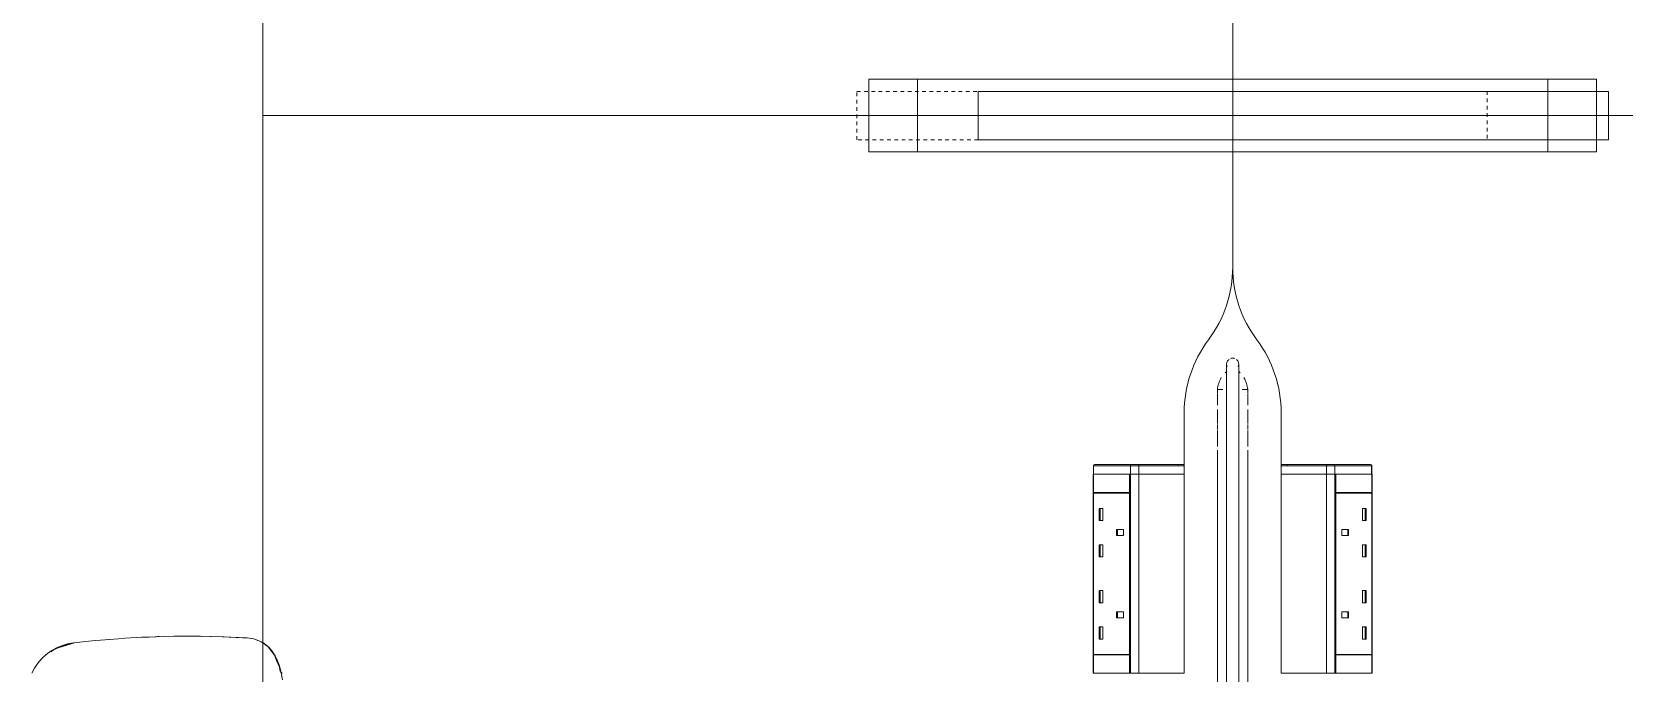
# Model space of a CAD drawing. Header units: millimetres. Extents: x 155927 to 295199, y -4084 to 97293.
# Drawn here: x 185979 to 187292, y 11610 to 12139 of the extents above; entities that cross this region are included whole.
import ezdxf

# ---------------------------------------------------------------- set-up
doc = ezdxf.new("R2010")
doc.units = ezdxf.units.MM
doc.header["$MEASUREMENT"] = 0
doc.linetypes.add('Dash', pattern=[6, 3, -3])
for name, color, linetype, lineweight in [('G-IMPT', 8, 'CONTINUOUS', 9), ('I-FURN', 8, 'CONTINUOUS', 9), ('I-FURN-HDLN', 8, 'Dash', 9)]:
    doc.layers.add(name, color=color, linetype=linetype, lineweight=lineweight)

msp = doc.modelspace()

# ---------------------------------------------------------------- linework, layer by layer
at = {"layer": 'G-IMPT'}
for p, q in [((186030.9, 11636.6), (186013, 11634.7)), ((186035.1, 11636.9), (186030.9, 11636.6)), ((186050.1, 11638.1), (186035.1, 11636.9)), ((186041.9, 11637.5), (186040.3, 11637.3)), ((186050.1, 11638.1), (186055.2, 11638.5)), ((186055.2, 11638.5), (186069.4, 11639.3)), ((186075.4, 11639.5), (186069.4, 11639.3)), ((186075.4, 11639.5), (186087.1, 11639.9)), ((186080.3, 11639.7), (186082.2, 11639.8)), ((186082.2, 11639.8), (186083.7, 11639.8)), ((186095.6, 11640.1), (186087.1, 11639.9)), ((186095.6, 11640.1), (186106.3, 11640.2)), ((186095.6, 11640.1), (186115.7, 11640.1)), ((186095.6, 11640.1), (186125.6, 11640)), ((186125.6, 11640), (186106.3, 11640.2)), ((186115.7, 11640.1), (186117.8, 11640.1)), ((186115.7, 11640.1), (186125.6, 11640)), ((186115.7, 11640.1), (186137.1, 11639.6)), ((186115.7, 11640.1), (186135.9, 11639.7)), ((186117.8, 11640.1), (186119.7, 11640)), ((186125.6, 11640), (186137.1, 11639.6)), ((186137.1, 11639.6), (186135.9, 11639.7)), ((186135.9, 11639.7), (186157.7, 11638.6)), ((186135.9, 11639.7), (186156.1, 11638.7)), ((186137.1, 11639.6), (186157.7, 11638.6)), ((186157.7, 11638.6), (186156.1, 11638.7)), ((186157.7, 11638.6), (186159.4, 11638.3)), ((186161.6, 11637.9), (186157.7, 11638.5)), ((186161.7, 11637.9), (186159.4, 11638.3)), ((186161.6, 11637.9), (186167.8, 11635.5)), ((186161.7, 11637.9), (186163.1, 11637.5)), ((186166.7, 11636.1), (186163.1, 11637.5)), ((186166.7, 11636.1), (186169, 11634.9)), ((185990.3, 11625), (185986.9, 11621.8)), ((185990.3, 11625), (185994.4, 11628)), ((185998.9, 11630.5), (185994.4, 11628)), ((185994.4, 11627.3), (185996.5, 11628.9)), ((186004.6, 11632.6), (185996.5, 11628.9)), ((185998.9, 11630.5), (186003.1, 11632.3)), ((186013.5, 11634.7), (186001.1, 11630.8)), ((186001.1, 11630.8), (186010.2, 11633.7)), ((186003.1, 11632.3), (186008, 11633.8)), ((186004.6, 11632.6), (186013, 11634.5)), ((186013, 11634.7), (186008, 11633.8)), ((186013.5, 11634.7), (186010.2, 11633.7)), ((186167.8, 11635.5), (186169, 11634.6)), ((186169, 11634.9), (186170.2, 11634.2)), ((186169, 11634.6), (186173.4, 11631.3)), ((186170.2, 11634.2), (186173.9, 11631.1)), ((186173.4, 11631.3), (186178.6, 11624.5)), ((186176.6, 11628.1), (186173.9, 11631.1)), ((186179.2, 11624), (186176.6, 11628.1)), ((186178.6, 11624.5), (186180.4, 11620.1)), ((186179.2, 11624), (186181.2, 11619.9)), ((185980.8, 11613.8), (185978.6, 11609.6)), ((185980.8, 11613.8), (185983.6, 11618)), ((185983.6, 11618), (185986.9, 11621.8)), ((186182.8, 11614.5), (186180.4, 11620.1)), ((186182.8, 11615.6), (186181.2, 11619.9)), ((186182.8, 11615.6), (186184.2, 11610.1)), ((186182.8, 11614.5), (186183.5, 11611)), ((186185.2, 11604.2), (186184.2, 11610.1))]:
    msp.add_line(p, q, dxfattribs=at)
at = {"layer": 'I-FURN'}
for p, q in [((186169, 13469.5), (186169, 12069.5)), ((186169, 12069.5), (186169, 13469.5)), ((186969, 12069.5), (186969, 12193.4)), ((186969, 12193.4), (186969, 12069.5)), ((186969, 12193.4), (186969, 12069.5)), ((186969, 12069.5), (186969, 12193.4)), ((186669, 12099.5), (187269, 12099.5)), ((186709, 12099.5), (186669, 12099.5)), ((186669, 12099.5), (186669, 12039.5)), ((186669, 12039.5), (186669, 12099.5)), ((187229, 12099.5), (186709, 12099.5)), ((186709, 12039.5), (186709, 12099.5)), ((186709, 12039.5), (186709, 12099.5)), ((187269, 12099.5), (187229, 12099.5)), ((187229, 12089.5), (187229, 12099.5)), ((187229, 12039.5), (187229, 12099.5)), ((187269, 12039.5), (187269, 12099.5)), ((187269, 12089.5), (187269, 12099.5)), ((186759, 12089.5), (186759, 12049.5)), ((187269, 12089.5), (186759, 12089.5)), ((187279, 12089.5), (187269, 12089.5)), ((187279, 12049.5), (187279, 12089.5)), ((186169, 12069.5), (186969, 12069.5)), ((186969, 12069.5), (186169, 12069.5)), ((186969, 12069.5), (186169, 12069.5)), ((186169, 12069.5), (186169, 10669.5)), ((186169, 10669.5), (186169, 12069.5)), ((186169, 12069.5), (186969, 12069.5)), ((186969, 12069.5), (187769, 12069.5)), ((187769, 12069.5), (186969, 12069.5)), ((186969, 11944.5), (186969, 12069.5)), ((186969, 12069.5), (186969, 11944.5)), ((187769, 12069.5), (186969, 12069.5)), ((186969, 12069.5), (186969, 11944.5)), ((186969, 11944.5), (186969, 12069.5)), ((186969, 12069.5), (187769, 12069.5)), ((186759, 12049.5), (187269, 12049.5)), ((187229, 12039.5), (187229, 12049.5)), ((187269, 12039.5), (187269, 12049.5)), ((187269, 12049.5), (187279, 12049.5)), ((186669, 12039.5), (186709, 12039.5)), ((187269, 12039.5), (186669, 12039.5)), ((186709, 12039.5), (187229, 12039.5)), ((187229, 12039.5), (187269, 12039.5)), ((186964, 11864.5), (186964, 11864.4)), ((186964, 11864.4), (186964, 11864.3)), ((186964, 11864.3), (186964, 11864)), ((186964, 11864), (186964, 11863.6)), ((186964, 11863.6), (186964, 11863.1)), ((186964, 11863.1), (186964, 11862.5)), ((186964, 11862.5), (186964, 11861.7)), ((186964, 11861.7), (186964, 11860.9)), ((186964, 11860.9), (186964, 11860)), ((186964, 11860), (186964, 11858.9)), ((186974, 11864.4), (186974, 11864.5)), ((186974, 11864.5), (186974, 11864.5)), ((186974, 11864.2), (186974, 11864.4)), ((186974, 11863.9), (186974, 11864.2)), ((186974, 11863.5), (186974, 11863.9)), ((186974, 11862.9), (186974, 11863.5)), ((186974, 11862.3), (186974, 11862.9)), ((186974, 11861.5), (186974, 11862.3)), ((186974, 11860.7), (186974, 11861.5)), ((186974, 11859.7), (186974, 11860.7)), ((186974, 11858.6), (186974, 11859.7)), ((186964, 11858.9), (186964, 11857.7)), ((186964, 11857.7), (186964, 11856.5)), ((186964, 11856.5), (186964, 11855.1)), ((186964, 11855.1), (186964, 11853.7)), ((186964, 11853.7), (186964, 11852.1)), ((186964, 11852.1), (186964, 11850.5)), ((186964, 11850.5), (186964, 11848.7)), ((186964, 11848.7), (186964, 11846.9)), ((186964, 11846.9), (186964, 11845)), ((186974, 11857.4), (186974, 11858.6)), ((186974, 11856.1), (186974, 11857.4)), ((186974, 11854.7), (186974, 11856.1)), ((186974, 11853.3), (186974, 11854.7)), ((186974, 11851.7), (186974, 11853.3)), ((186974, 11850), (186974, 11851.7)), ((186974, 11848.2), (186974, 11850)), ((186974, 11846.4), (186974, 11848.2)), ((186974, 11844.5), (186974, 11846.4)), ((186956.4, 11838.9), (186956.4, 11839.8)), ((186961, 11843.6), (186956.5, 11843.6)), ((186956.5, 11840.2), (186956.5, 11843.6)), ((186956.5, 11830.6), (186956.5, 11838.6)), ((186964, 11845), (186964, 11843)), ((186964, 11843), (186964, 11840.9)), ((186964, 11840.9), (186964, 11838.8)), ((186964, 11838.8), (186964, 11836.5)), ((186964, 11836.5), (186964, 11834.3)), ((186964, 11834.3), (186964, 11831.9)), ((186974, 11842.4), (186974, 11844.5)), ((186974, 11840.3), (186974, 11842.4)), ((186974, 11838.2), (186974, 11840.3)), ((186974, 11835.9), (186974, 11838.2)), ((186974, 11833.6), (186974, 11835.9)), ((186974, 11831.3), (186974, 11833.6)), ((186981.5, 11843.6), (186976.9, 11843.6)), ((186981.5, 11843.6), (186981.5, 11840.2)), ((186981.5, 11839.8), (186981.5, 11838.9)), ((186981.5, 11838.6), (186981.5, 11830.6)), ((186929, 11780.8), (186929, 11824.5)), ((186929, 11824.5), (186929, 11780.8)), ((186956.5, 11815.5), (186956.5, 11827)), ((186964, 11831.9), (186964, 11829.5)), ((186964, 11829.5), (186964, 11827)), ((186964, 11827), (186964, 11824.5)), ((186964, 11824.5), (186964, 11821.9)), ((186964, 11821.9), (186964, 11819.3)), ((186974, 11828.8), (186974, 11831.3)), ((186974, 11826.3), (186974, 11828.8)), ((186974, 11823.8), (186974, 11826.3)), ((186974, 11821.2), (186974, 11823.8)), ((186974, 11818.6), (186974, 11821.2)), ((186981.5, 11827), (186981.5, 11815.5)), ((187009, 11824.5), (187009, 11780.8)), ((187009, 11780.8), (187009, 11824.5)), ((186956.4, 11810.7), (186956.4, 11814.7)), ((186956.5, 11796.5), (186956.5, 11809.8)), ((186964, 11819.3), (186964, 11816.6)), ((186964, 11816.6), (186964, 11813.9)), ((186964, 11813.9), (186964, 11811.2)), ((186964, 11811.2), (186964, 11808.4)), ((186964, 11808.4), (186964, 11805.6)), ((186974, 11815.9), (186974, 11818.6)), ((186974, 11813.2), (186974, 11815.9)), ((186974, 11810.4), (186974, 11813.2)), ((186974, 11807.7), (186974, 11810.4)), ((186974, 11804.9), (186974, 11807.7)), ((186981.5, 11814.7), (186981.5, 11810.7)), ((186981.5, 11809.8), (186981.5, 11796.5)), ((186964, 11805.6), (186964, 11802.8)), ((186964, 11802.8), (186964, 11800)), ((186964, 11800), (186964, 11797.2)), ((186964, 11797.2), (186964, 11794.4)), ((186964, 11794.4), (186964, 11793.6)), ((186974, 11802.1), (186974, 11804.9)), ((186974, 11799.3), (186974, 11802.1)), ((186974, 11796.4), (186974, 11799.3)), ((186974, 11793.6), (186974, 11796.4)), ((186854.1, 11780.8), (186854.1, 11773.8)), ((186854.1, 11780.8), (186854.3, 11780.8)), ((186854.1, 11780.8), (186854.1, 11773.8)), ((186854.1, 11773.8), (186854.1, 11780.8)), ((186854.3, 11780.8), (186884.6, 11780.8)), ((186854.3, 11780.8), (186854.3, 11773.8)), ((186854.5, 11781.5), (186854.5, 11781.6)), ((186885.4, 11781.8), (186855.1, 11781.8)), ((186885.4, 11781.8), (186855.1, 11781.8)), ((186884.6, 11780.8), (186891.5, 11780.8)), ((186884.6, 11780.8), (186884.6, 11773.8)), ((186885.4, 11781.8), (186924, 11781.8)), ((186891, 11781.8), (186885.4, 11781.8)), ((186928, 11781.8), (186891, 11781.8)), ((186891.5, 11780.8), (186929, 11780.8)), ((186891.5, 11780.8), (186891.5, 11773.8)), ((186924, 11781.8), (186924, 11780.8)), ((186924, 11781.8), (186928, 11781.8)), ((186929, 11773.8), (186929, 11780.8)), ((186929, 11780.8), (186929, 11773.8)), ((186956.4, 10955.4), (186956.4, 11793.6)), ((186964, 11793.6), (186964, 10955.4)), ((186974, 10955.4), (186974, 11793.6)), ((186981.5, 11793.6), (186981.5, 10955.4)), ((187009, 11780.8), (187009, 11773.8)), ((187009, 11780.8), (187046.4, 11780.8)), ((187009, 11780.8), (187009, 11773.8)), ((187010, 11781.8), (187010, 11781.8)), ((187047, 11781.8), (187010, 11781.8)), ((187010, 11781.8), (187014, 11781.8)), ((187014, 11780.8), (187014, 11781.8)), ((187014, 11781.8), (187052.5, 11781.8)), ((187046.4, 11780.8), (187053.4, 11780.8)), ((187046.4, 11780.8), (187046.4, 11773.8)), ((187052.5, 11781.8), (187047, 11781.8)), ((187082.8, 11781.8), (187052.5, 11781.8)), ((187082.8, 11781.8), (187052.5, 11781.8)), ((187053.4, 11780.8), (187083.6, 11780.8)), ((187053.4, 11780.8), (187053.4, 11773.8)), ((187083.4, 11781.6), (187083.5, 11781.5)), ((187083.6, 11780.8), (187083.8, 11780.8)), ((187083.6, 11780.8), (187083.6, 11773.8)), ((187083.8, 11773.8), (187083.8, 11780.8)), ((187083.8, 11773.8), (187083.8, 11780.8)), ((187083.8, 11773.8), (187083.8, 11780.8)), ((186853.9, 11758.7), (186853.9, 11773.7)), ((186853.9, 11773.7), (186883.8, 11773.7)), ((186854.1, 11773.8), (186854.3, 11773.8)), ((186854.1, 11773.7), (186854.1, 11609.8)), ((186854.3, 11773.8), (186884.6, 11773.8)), ((186883.8, 11773.7), (186883.8, 11758.7)), ((186884, 11758.7), (186884, 11773.7)), ((186884, 11773.7), (186884.6, 11773.7)), ((186884.6, 11773.8), (186891.5, 11773.8)), ((186891.5, 11773.7), (186884.6, 11773.7)), ((186884.6, 11773.7), (186884.6, 11609.8)), ((186891.5, 11773.8), (186929, 11773.8)), ((186929, 11773.7), (186891.5, 11773.7)), ((186891.5, 11773.7), (186891.5, 11609.8)), ((186929, 11609.8), (186929, 11773.7)), ((186929, 11773.7), (186929, 11609.8)), ((187009, 11773.8), (187046.4, 11773.8)), ((187009, 11773.7), (187009, 11609.8)), ((187009, 11609.8), (187009, 11773.7)), ((187046.4, 11773.7), (187009, 11773.7)), ((187046.4, 11773.8), (187053.4, 11773.8)), ((187046.4, 11609.8), (187046.4, 11773.7)), ((187053.4, 11773.7), (187046.4, 11773.7)), ((187054.2, 11773.7), (187051.7, 11773.7)), ((187053.4, 11773.8), (187083.6, 11773.8)), ((187053.4, 11609.8), (187053.4, 11773.7)), ((187053.4, 11773.7), (187054, 11773.7)), ((187054, 11773.7), (187054, 11758.7)), ((187054.2, 11758.7), (187054.2, 11773.7)), ((187054.2, 11773.7), (187084, 11773.7)), ((187083.6, 11773.8), (187083.8, 11773.8)), ((187083.8, 11609.8), (187083.8, 11773.7)), ((187084, 11773.7), (187084, 11758.7)), ((186883.8, 11758.7), (186853.9, 11758.7)), ((186853.9, 11758.2), (186883.8, 11758.2)), ((186853.9, 11625.2), (186853.9, 11758.2)), ((186854.3, 11758.2), (186854.3, 11758.7)), ((186883.8, 11758.2), (186883.8, 11625.2)), ((186884, 11625.2), (186884, 11758.2)), ((187054, 11758.2), (187054, 11625.2)), ((187084, 11758.7), (187054.2, 11758.7)), ((187054.2, 11625.2), (187054.2, 11758.2)), ((187084, 11758.2), (187054.2, 11758.2)), ((187083.6, 11758.7), (187083.6, 11758.2)), ((187084, 11758.2), (187084, 11625.2)), ((186859, 11745.6), (186859, 11735.6)), ((186859, 11745.6), (186861.8, 11745.6)), ((186859.7, 11745.6), (186859.7, 11735.6)), ((186861.8, 11745.6), (186861.8, 11735.6)), ((187079, 11745.6), (187076.1, 11745.6)), ((187076.1, 11735.6), (187076.1, 11745.6)), ((187078.2, 11735.6), (187078.2, 11745.6)), ((187079, 11735.6), (187079, 11745.6)), ((186859, 11735.6), (186861.8, 11735.6)), ((186873.3, 11728.1), (186873.3, 11723.1)), ((186879, 11728.1), (186873.3, 11728.1)), ((186874, 11728.1), (186874, 11723.1)), ((186879, 11723.1), (186879, 11728.1)), ((187064.6, 11728.1), (187058.9, 11728.1)), ((187058.9, 11723.1), (187058.9, 11728.1)), ((187063.9, 11723.1), (187063.9, 11728.1)), ((187064.6, 11723.1), (187064.6, 11728.1)), ((187079, 11735.6), (187076.1, 11735.6)), ((186859, 11715.6), (186859, 11705.6)), ((186859, 11715.6), (186861.8, 11715.6)), ((186859.7, 11715.6), (186859.7, 11705.6)), ((186861.8, 11715.6), (186861.8, 11705.6)), ((186873.3, 11723.1), (186879, 11723.1)), ((187064.6, 11723.1), (187058.9, 11723.1)), ((187079, 11715.6), (187076.1, 11715.6)), ((187076.1, 11705.6), (187076.1, 11715.6)), ((187078.2, 11705.6), (187078.2, 11715.6)), ((187079, 11705.6), (187079, 11715.6)), ((186859, 11705.6), (186861.8, 11705.6)), ((187079, 11705.6), (187076.1, 11705.6)), ((186859, 11677.8), (186859, 11667.8)), ((186859, 11677.8), (186861.8, 11677.8)), ((186859.7, 11677.8), (186859.7, 11667.8)), ((186861.8, 11677.8), (186861.8, 11667.8)), ((187079, 11677.8), (187076.1, 11677.8)), ((187076.1, 11667.8), (187076.1, 11677.8)), ((187078.2, 11667.8), (187078.2, 11677.8)), ((187079, 11667.8), (187079, 11677.8)), ((186859, 11667.8), (186861.8, 11667.8)), ((187079, 11667.8), (187076.1, 11667.8)), ((186873.3, 11660.3), (186873.3, 11655.3)), ((186873.3, 11660.3), (186879, 11660.3)), ((186873.3, 11655.3), (186879, 11655.3)), ((186874, 11660.3), (186874, 11655.3)), ((186879, 11660.3), (186879, 11655.3)), ((187058.9, 11660.3), (187058.9, 11655.3)), ((187064.6, 11660.3), (187058.9, 11660.3)), ((187058.9, 11655.3), (187064.6, 11655.3)), ((187063.9, 11655.3), (187063.9, 11660.3)), ((187064.6, 11655.3), (187064.6, 11660.3)), ((186859, 11647.8), (186859, 11637.8)), ((186859, 11647.8), (186861.8, 11647.8)), ((186859, 11637.8), (186861.8, 11637.8)), ((186859.7, 11647.8), (186859.7, 11637.8)), ((186861.8, 11647.8), (186861.8, 11637.8)), ((187079, 11647.8), (187076.1, 11647.8)), ((187076.1, 11637.8), (187076.1, 11647.8)), ((187079, 11637.8), (187076.1, 11637.8)), ((187078.2, 11637.8), (187078.2, 11647.8)), ((187079, 11637.8), (187079, 11647.8)), ((186853.9, 11625.2), (186883.8, 11625.2)), ((186853.9, 11624.7), (186883.8, 11624.7)), ((186853.9, 11609.7), (186853.9, 11624.7)), ((186854.3, 11624.7), (186854.3, 11625.2)), ((186883.8, 11624.7), (186883.8, 11609.7)), ((186884, 11609.8), (186884, 11624.7)), ((187054, 11624.7), (187054, 11609.8)), ((187084, 11625.2), (187054.2, 11625.2)), ((187054.2, 11609.7), (187054.2, 11624.7)), ((187054.2, 11624.7), (187084, 11624.7)), ((187083.6, 11625.2), (187083.6, 11624.7)), ((187084, 11624.7), (187084, 11609.7)), ((186184.5, 11610), (186183.6, 11610.4)), ((186185.3, 11609.6), (186184.5, 11610)), ((186883.8, 11609.7), (186853.9, 11609.7)), ((186883.8, 11609.7), (186886.2, 11609.7)), ((186884.6, 11609.8), (186884, 11609.8)), ((186884.6, 11609.8), (186891.5, 11609.8)), ((186891.5, 11609.8), (186929, 11609.8)), ((187009, 11609.8), (187046.4, 11609.8)), ((187046.4, 11609.8), (187053.4, 11609.8)), ((187054, 11609.8), (187053.4, 11609.8)), ((187084, 11609.7), (187054.2, 11609.7))]:
    msp.add_line(p, q, dxfattribs=at)
at = {"layer": 'I-FURN', "flags": 128}
for points in [[(186854.1, 11780.8), (186854.1, 11780.8), (186854.1, 11780.9), (186854.1, 11780.9), (186854.2, 11781), (186854.2, 11781), (186854.2, 11781), (186854.2, 11781.1), (186854.2, 11781.1), (186854.2, 11781.1), (186854.2, 11781.2), (186854.2, 11781.2), (186854.3, 11781.3), (186854.3, 11781.3)], [(186891, 11781.8), (186890.8, 11781.8), (186890.7, 11781.8), (186890.5, 11781.8), (186890.4, 11781.8), (186890.3, 11781.8), (186890.1, 11781.8), (186890, 11781.8), (186889.8, 11781.8), (186889.6, 11781.8), (186889.5, 11781.8), (186889.3, 11781.8), (186889.2, 11781.8), (186889, 11781.8), (186888.9, 11781.8), (186888.7, 11781.8), (186888.5, 11781.8), (186888.4, 11781.8), (186888.2, 11781.8), (186888.1, 11781.8), (186887.9, 11781.8), (186887.7, 11781.8), (186887.6, 11781.8), (186887.4, 11781.8), (186887.3, 11781.8), (186887.1, 11781.8), (186887, 11781.8), (186886.8, 11781.8), (186886.7, 11781.8), (186886.6, 11781.8), (186886.4, 11781.8), (186886.3, 11781.8), (186886.2, 11781.8), (186886.1, 11781.8), (186885.9, 11781.8), (186885.8, 11781.8), (186885.7, 11781.8), (186885.6, 11781.8), (186885.5, 11781.8), (186885.4, 11781.8)], [(186928, 11781.8), (186927.7, 11781.8), (186927.3, 11781.8), (186926.7, 11781.8), (186926.1, 11781.8), (186925.2, 11781.8), (186924.3, 11781.8), (186923.2, 11781.8), (186922, 11781.8), (186920.7, 11781.8), (186919.2, 11781.8), (186917.6, 11781.8), (186915.9, 11781.8), (186914.1, 11781.8), (186912.2, 11781.8), (186910.1, 11781.8), (186908, 11781.8), (186905.7, 11781.8), (186903.4, 11781.8), (186900.9, 11781.8), (186898.4, 11781.8), (186895.7, 11781.8), (186893, 11781.8), (186891, 11781.8)], [(186924, 11781.8), (186924.1, 11781.8), (186924.3, 11781.8), (186924.5, 11781.8), (186924.6, 11781.8), (186924.8, 11781.8), (186924.9, 11781.8), (186925.1, 11781.8), (186925.2, 11781.8), (186925.4, 11781.8), (186925.5, 11781.8), (186925.7, 11781.8), (186925.8, 11781.8), (186926, 11781.8), (186926.1, 11781.8), (186926.2, 11781.8), (186926.4, 11781.8), (186926.5, 11781.8), (186926.6, 11781.8), (186926.7, 11781.8), (186926.9, 11781.8), (186927, 11781.8), (186927.1, 11781.8), (186927.2, 11781.8), (186927.3, 11781.8), (186927.4, 11781.8), (186927.4, 11781.8), (186927.5, 11781.8), (186927.6, 11781.8), (186927.7, 11781.8), (186927.7, 11781.8), (186927.8, 11781.8), (186927.8, 11781.8), (186927.9, 11781.8), (186927.9, 11781.8), (186927.9, 11781.8), (186928, 11781.8), (186928, 11781.8), (186928, 11781.8), (186928, 11781.8)], [(186928, 11781.8), (186928, 11781.8), (186928.1, 11781.8), (186928.1, 11781.8), (186928.1, 11781.8), (186928.2, 11781.8), (186928.2, 11781.8), (186928.3, 11781.8), (186928.3, 11781.7), (186928.3, 11781.7), (186928.4, 11781.7), (186928.4, 11781.7), (186928.4, 11781.7), (186928.5, 11781.7), (186928.5, 11781.6), (186928.6, 11781.6), (186928.6, 11781.6), (186928.6, 11781.6), (186928.6, 11781.5), (186928.7, 11781.5), (186928.7, 11781.5), (186928.7, 11781.5), (186928.8, 11781.4), (186928.8, 11781.4), (186928.8, 11781.4), (186928.8, 11781.3), (186928.8, 11781.3), (186928.9, 11781.3), (186928.9, 11781.2), (186928.9, 11781.2), (186928.9, 11781.2), (186928.9, 11781.1), (186928.9, 11781.1), (186929, 11781), (186929, 11781), (186929, 11781), (186929, 11780.9), (186929, 11780.9), (186929, 11780.8), (186929, 11780.8), (186929, 11780.8)], [(186928, 11781.8), (186928, 11781.8), (186928, 11781.8)], [(187009, 11780.8), (187009, 11780.8), (187009, 11780.9), (187009, 11780.9), (187009, 11781), (187009, 11781), (187009, 11781), (187009, 11781.1), (187009, 11781.1), (187009, 11781.1), (187009, 11781.2), (187009.1, 11781.2), (187009.1, 11781.3), (187009.1, 11781.3), (187009.1, 11781.3), (187009.1, 11781.4), (187009.2, 11781.4), (187009.2, 11781.4), (187009.2, 11781.5), (187009.2, 11781.5), (187009.3, 11781.5), (187009.3, 11781.5), (187009.3, 11781.6), (187009.4, 11781.6), (187009.4, 11781.6), (187009.4, 11781.6), (187009.5, 11781.7), (187009.5, 11781.7), (187009.5, 11781.7), (187009.6, 11781.7), (187009.6, 11781.7), (187009.6, 11781.7), (187009.7, 11781.8), (187009.7, 11781.8), (187009.8, 11781.8), (187009.8, 11781.8), (187009.8, 11781.8), (187009.9, 11781.8), (187009.9, 11781.8), (187010, 11781.8), (187010, 11781.8)], [(187047, 11781.8), (187044.2, 11781.8), (187041.5, 11781.8), (187038.9, 11781.8), (187036.4, 11781.8), (187034, 11781.8), (187031.6, 11781.8), (187029.4, 11781.8), (187027.3, 11781.8), (187025.3, 11781.8), (187023.4, 11781.8), (187021.6, 11781.8), (187019.9, 11781.8), (187018.3, 11781.8), (187016.9, 11781.8), (187015.6, 11781.8), (187014.4, 11781.8), (187013.4, 11781.8), (187012.5, 11781.8), (187011.7, 11781.8), (187011.1, 11781.8), (187010.5, 11781.8), (187010.2, 11781.8), (187010, 11781.8)], [(187010, 11781.8), (187010, 11781.8), (187010, 11781.8), (187010, 11781.8), (187010, 11781.8), (187010, 11781.8), (187010.1, 11781.8), (187010.1, 11781.8), (187010.2, 11781.8), (187010.2, 11781.8), (187010.3, 11781.8), (187010.3, 11781.8), (187010.4, 11781.8), (187010.5, 11781.8), (187010.6, 11781.8), (187010.7, 11781.8), (187010.8, 11781.8), (187010.9, 11781.8), (187011, 11781.8), (187011.1, 11781.8), (187011.2, 11781.8), (187011.3, 11781.8), (187011.4, 11781.8), (187011.5, 11781.8), (187011.7, 11781.8), (187011.8, 11781.8), (187011.9, 11781.8), (187012.1, 11781.8), (187012.2, 11781.8), (187012.4, 11781.8), (187012.5, 11781.8), (187012.7, 11781.8), (187012.8, 11781.8), (187013, 11781.8), (187013.1, 11781.8), (187013.3, 11781.8), (187013.4, 11781.8), (187013.6, 11781.8), (187013.8, 11781.8), (187013.9, 11781.8), (187014, 11781.8)], [(187052.5, 11781.8), (187052.4, 11781.8), (187052.3, 11781.8), (187052.2, 11781.8), (187052.1, 11781.8), (187052, 11781.8), (187051.9, 11781.8), (187051.8, 11781.8), (187051.6, 11781.8), (187051.5, 11781.8), (187051.4, 11781.8), (187051.2, 11781.8), (187051.1, 11781.8), (187051, 11781.8), (187050.8, 11781.8), (187050.7, 11781.8), (187050.5, 11781.8), (187050.4, 11781.8), (187050.2, 11781.8), (187050.1, 11781.8), (187049.9, 11781.8), (187049.7, 11781.8), (187049.6, 11781.8), (187049.4, 11781.8), (187049.3, 11781.8), (187049.1, 11781.8), (187048.9, 11781.8), (187048.8, 11781.8), (187048.6, 11781.8), (187048.5, 11781.8), (187048.3, 11781.8), (187048.2, 11781.8), (187048, 11781.8), (187047.8, 11781.8), (187047.7, 11781.8), (187047.6, 11781.8), (187047.4, 11781.8), (187047.3, 11781.8), (187047.1, 11781.8), (187047, 11781.8)], [(187083.7, 11781.3), (187083.7, 11781.3), (187083.7, 11781.2), (187083.7, 11781.2), (187083.7, 11781.2), (187083.8, 11781.1), (187083.8, 11781.1), (187083.8, 11781), (187083.8, 11781), (187083.8, 11781), (187083.8, 11780.9), (187083.8, 11780.9), (187083.8, 11780.8), (187083.8, 11780.8), (187083.8, 11780.8)]]:
    msp.add_lwpolyline(points, dxfattribs=at)
at = {"layer": 'I-FURN'}
for centre, radius, start, end in [((186869, 11944.5), 100, 323.1301, 0), ((186869, 11944.5), 100, 323.1301, 0), ((187069, 11944.5), 100, 180, 216.8699), ((187069, 11944.5), 100, 180, 216.8699), ((187029, 11824.5), 100, 143.1301, 180), ((187029, 11824.5), 100, 143.1301, 180), ((186909, 11824.5), 100, 0, 36.8699), ((186909, 11824.5), 100, 0, 36.8699), ((186969, 11864.5), 5, 127.2751, 201.8252), ((186969, 11864.5), 5, 67.635, 112.365), ((186969, 11864.5), 5, 338.1748, 52.7249), ((186979.9, 11841.3), 23.6, 149.1436, 174.3336), ((186969, 11851.6), 8.51, 125.5405, 136.5486), ((186969, 11851.6), 8.51, 43.4514, 54.4595), ((186958, 11841.3), 23.6, 5.6664, 30.8564)]:
    msp.add_arc(centre, radius, start, end, dxfattribs=at)
for centre, major_axis, ratio, start_param, end_param in [((186855.1, 11780.8), (0, 1), 0.819152, 0, 1.570796), ((186885.4, 11780.8), (0, -1), 0.819152, 3.141593, 4.712389), ((186891, 11780.8), (0, -1), 0.56467, 1.570796, 3.141593), ((186928, 11780.8), (0, -1), 0.998113, 1.570796, 3.141593), ((187010, 11780.8), (0, 1), 0.998113, 0, 1.570796), ((187047, 11780.8), (0, 1), 0.56467, 0, 1.570796), ((187052.5, 11780.8), (0, 1), 0.819152, 4.712389, 6.283185), ((187082.8, 11780.8), (0, 1), 0.819152, 4.712389, 6.283185)]:
    msp.add_ellipse(centre, major_axis=major_axis, ratio=ratio, start_param=start_param, end_param=end_param, dxfattribs=at)
at = {"layer": 'I-FURN-HDLN'}
for p, q in [((186659, 12049.5), (186659, 12089.5)), ((186659, 12089.5), (187179, 12089.5)), ((187179, 12089.5), (187179, 12049.5)), ((187179, 12049.5), (186659, 12049.5))]:
    msp.add_line(p, q, dxfattribs=at)

doc.saveas('drawing.dxf')
